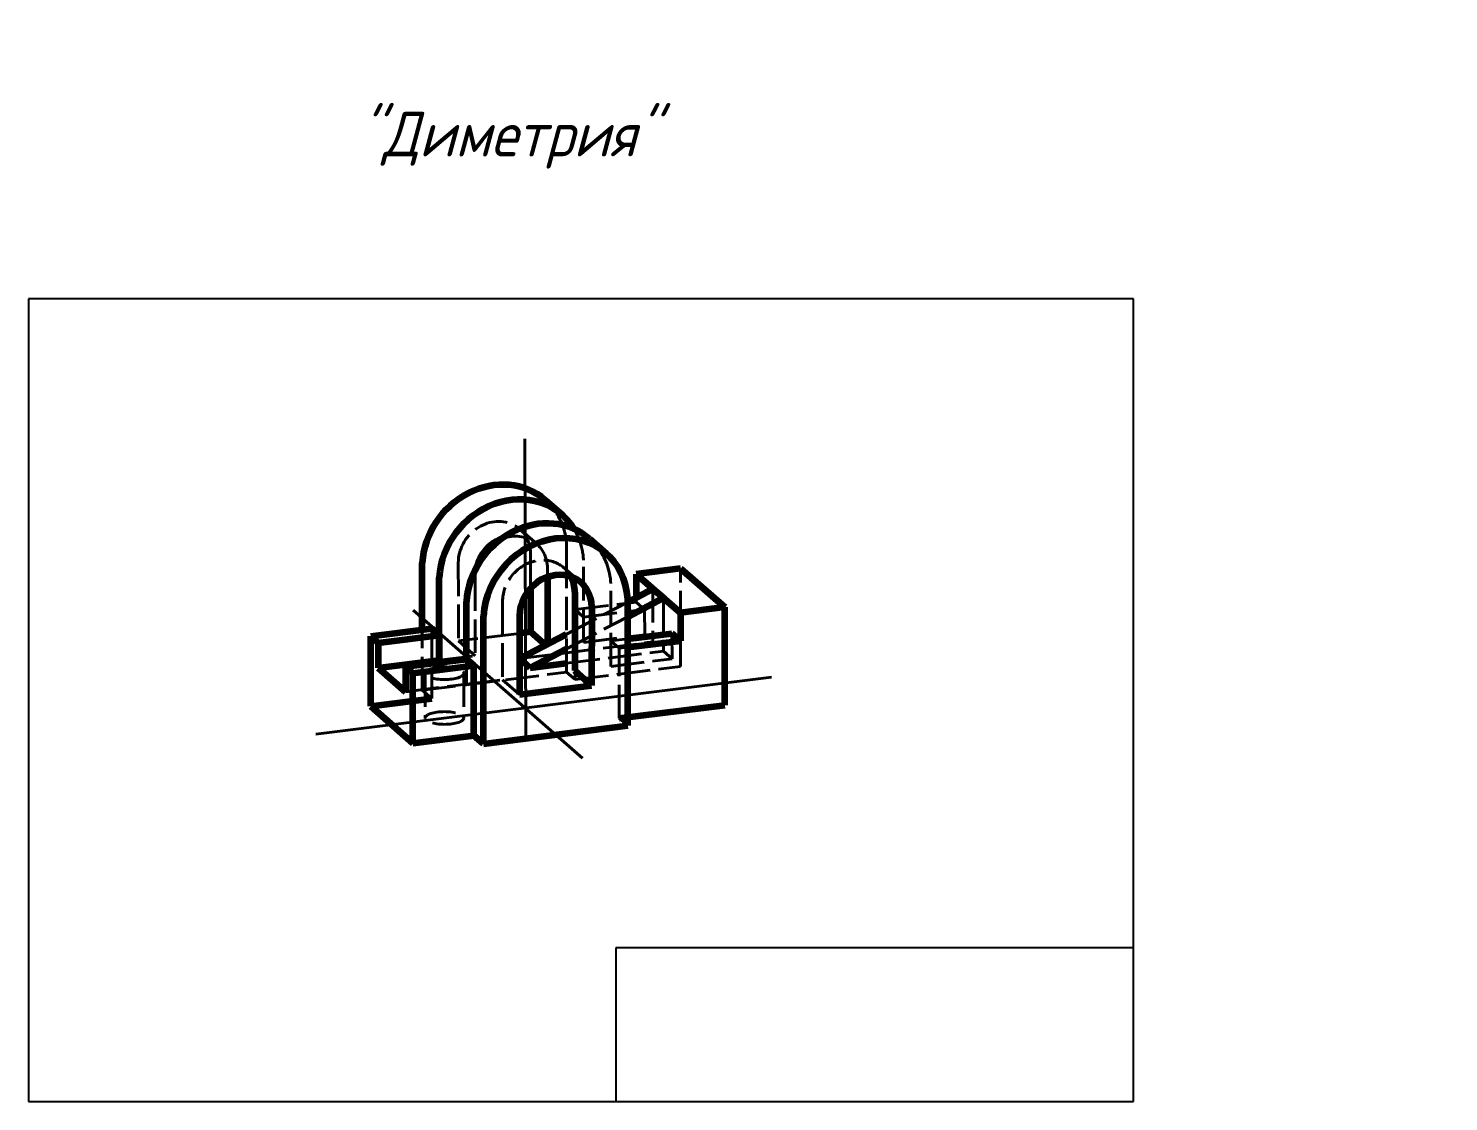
# Model space of a CAD drawing. Header units: millimetres. Extents: x 39 to 2522, y -272 to 427.
# Drawn here: x 1115 to 1622, y 44 to 427 of the extents above; entities that cross this region are included whole.
import ezdxf

# ---------------------------------------------------------------- set-up
doc = ezdxf.new("R2010")
doc.units = ezdxf.units.MM
doc.header["$MEASUREMENT"] = 0
doc.linetypes.add('ACAD_ISO02W100', pattern=[15, 12, -3])
for name, color, linetype, lineweight in [('аннотации', 1, 'Continuous', 40), ('основной', 7, 'Continuous', 90), ('штриховой', 3, 'ACAD_ISO02W100', 40)]:
    doc.layers.add(name, color=color, linetype=linetype, lineweight=lineweight)
doc.styles.add('GOST', font='isocpeur.ttf', dxfattribs={"width": 0.9, "oblique": 15})

msp = doc.modelspace()

# ---------------------------------------------------------------- linework, layer by layer
at = {"layer": 'Defpoints'}
for p, q in [((1114.83, 330.76), (1114.83, 43.76)), ((1509.83, 330.76), (1114.83, 330.76)), ((1509.83, 43.76), (1509.83, 330.76)), ((1509.83, 98.76), (1324.83, 98.76)), ((1324.83, 98.76), (1324.83, 43.76)), ((1114.83, 43.76), (1509.83, 43.76))]:
    msp.add_line(p, q, dxfattribs=at)
at = {"layer": 'аннотации'}
for p, q in [((1292.6, 173.63), (1292.31, 280.75)), ((1312.86, 166.53), (1252.31, 219.51)), ((1335.05, 219.74), (1335.05, 219.74)), ((1316.23, 214.38), (1316.23, 214.38)), ((1217.58, 175.17), (1380.39, 195.52))]:
    msp.add_line(p, q, dxfattribs=at)
at = {"layer": 'основной'}
for p, q in [((1299.55, 258.8), (1305.57, 253.53)), ((1315.35, 244.97), (1321.37, 239.7)), ((1255.6, 212.44), (1255.6, 236.4)), ((1347.92, 234.36), (1332.04, 232.38)), ((1347.92, 234.36), (1363.72, 220.53)), ((1261.62, 201.56), (1261.62, 231.13)), ((1300.34, 231.32), (1300.32, 207.34)), ((1332.04, 232.38), (1332.04, 223.95)), ((1332.04, 232.38), (1347.85, 218.55)), ((1294.31, 227.32), (1294.3, 211.67)), ((1310.13, 225.84), (1310.11, 197.84)), ((1329.03, 222.37), (1338.06, 227.11)), ((1329.03, 217.11), (1341.82, 223.82)), ((1329.03, 178.18), (1329.03, 223.52)), ((1341.82, 223.82), (1338.06, 227.11)), ((1271.41, 202), (1271.41, 222.57)), ((1316.15, 220.57), (1316.13, 192.57)), ((1363.72, 220.53), (1347.85, 218.55)), ((1347.85, 218.55), (1347.85, 208.55)), ((1363.72, 185.53), (1363.72, 220.53)), ((1277.43, 171.73), (1277.43, 217.3)), ((1290.31, 217.34), (1290.33, 189.35)), ((1237.16, 210.14), (1258.99, 212.87)), ((1237.16, 185.14), (1237.16, 210.14)), ((1239.79, 207.83), (1237.16, 210.14)), ((1239.79, 207.83), (1261.62, 210.56)), ((1258.99, 212.87), (1261.62, 210.56)), ((1261.62, 210.56), (1261.62, 201.56)), ((1294.3, 211.67), (1290.31, 211.17)), ((1290.43, 202.15), (1307.2, 210.94)), ((1294.3, 211.67), (1299.65, 206.98)), ((1329.03, 209.2), (1344.84, 211.18)), ((1329.03, 206.19), (1347.85, 208.55)), ((1347.85, 208.55), (1344.84, 211.18)), ((1239.79, 207.83), (1239.79, 198.83)), ((1294.2, 198.86), (1307.2, 205.68)), ((1239.79, 198.83), (1261.62, 201.56)), ((1239.79, 198.83), (1249.58, 190.27)), ((1249.58, 199.27), (1271.41, 202)), ((1252.21, 196.97), (1249.58, 199.27)), ((1249.58, 199.27), (1249.58, 190.27)), ((1252.21, 196.97), (1274.04, 199.7)), ((1274.04, 199.7), (1271.41, 202)), ((1274.04, 174.7), (1274.04, 199.7)), ((1294.2, 198.86), (1290.43, 202.15)), ((1294.2, 198.86), (1307.2, 200.49)), ((1252.21, 171.97), (1252.21, 196.97)), ((1316.13, 192.57), (1310.11, 197.84)), ((1237.16, 185.14), (1258.99, 187.87)), ((1290.33, 189.35), (1316.13, 192.57)), ((1237.16, 185.14), (1252.21, 171.97)), ((1326.02, 180.82), (1363.72, 185.53)), ((1277.43, 171.73), (1329.03, 178.18)), ((1252.21, 171.97), (1274.04, 174.7)), ((1277.43, 171.73), (1274.04, 174.7))]:
    msp.add_line(p, q, dxfattribs=at)
for centre, major_axis, start_param, end_param in [((1281.4, 238.06), (-18.15, -20.74), 9.424778, 11.718631), ((1287.42, 232.79), (-18.15, -20.74), 9.155581, 11.718631), ((1297.21, 224.23), (-18.15, -20.74), 9.424778, 11.718631), ((1287.42, 232.79), (-9.07, -10.37), 4.213438, 5.21134), ((1303.23, 218.96), (-18.15, -20.74), 8.688335, 11.718631), ((1303.23, 218.96), (-9.07, -10.37), 2.354038, 5.495631), ((1297.21, 224.23), (-9.07, -10.37), 2.354038, 2.808114)]:
    msp.add_ellipse(centre, major_axis=major_axis, ratio=0.886792, start_param=start_param, end_param=end_param, dxfattribs=at)
at = {"layer": 'штриховой'}
for p, q in [((1290.48, 248.43), (1296.5, 243.16)), ((1294.32, 239.67), (1294.31, 227.32)), ((1307.2, 231.84), (1307.2, 242.61)), ((1268.48, 236.44), (1268.5, 208.44)), ((1300.34, 234.4), (1300.34, 231.32)), ((1312.3, 229.33), (1306.28, 234.6)), ((1313.22, 207.92), (1313.22, 237.34)), ((1347.92, 199.36), (1347.92, 234.36)), ((1274.5, 231.17), (1274.52, 203.18)), ((1307.2, 197.28), (1307.2, 231.84)), ((1323, 199.36), (1323, 229.02)), ((1332.04, 223.95), (1332.04, 222.38)), ((1338.06, 227.11), (1338.06, 208.11)), ((1341.82, 223.82), (1341.82, 204.82)), ((1284.33, 222.62), (1284.31, 194.61)), ((1307.2, 210.94), (1329.03, 222.37)), ((1310.21, 219.65), (1332.04, 222.38)), ((1310.21, 194.65), (1310.21, 219.65)), ((1310.21, 219.65), (1313.22, 217.01)), ((1313.22, 217.01), (1335.05, 219.74)), ((1335.05, 219.74), (1332.04, 222.38)), ((1335.05, 219.74), (1335.09, 210.65)), ((1307.2, 205.68), (1329.03, 217.11)), ((1255.6, 190.83), (1255.6, 212.44)), ((1258.99, 212.87), (1258.99, 187.87)), ((1290.31, 211.17), (1268.5, 208.44)), ((1268.5, 208.44), (1271.41, 205.9)), ((1290.43, 202.15), (1338.06, 208.11)), ((1313.26, 207.92), (1335.09, 210.65)), ((1323, 208.45), (1329.03, 209.2)), ((1323, 208.45), (1326.02, 205.82)), ((1344.84, 211.18), (1344.87, 202.09)), ((1261.62, 201.56), (1274.52, 203.18)), ((1271.41, 205.9), (1274.52, 203.18)), ((1274.52, 203.18), (1274.52, 203.18)), ((1299.65, 206.98), (1300.32, 206.4)), ((1300.32, 207.34), (1300.32, 206.4)), ((1307.2, 200.49), (1341.82, 204.82)), ((1326.02, 205.82), (1329.03, 206.19)), ((1326.02, 180.82), (1326.02, 205.82)), ((1341.82, 204.82), (1344.87, 202.09)), ((1271.41, 202), (1271.41, 193)), ((1310.21, 194.65), (1347.92, 199.36)), ((1323.04, 199.36), (1344.87, 202.09)), ((1249.58, 190.27), (1271.41, 193)), ((1255.6, 190.83), (1307.2, 197.28)), ((1256.65, 196.91), (1256.65, 180.91)), ((1270.43, 196.91), (1270.43, 180.91)), ((1271.41, 193), (1284.31, 194.61)), ((1290.33, 189.35), (1284.31, 194.61)), ((1307.2, 197.28), (1310.21, 194.65)), ((1255.6, 190.83), (1258.99, 187.87)), ((1329.03, 178.18), (1326.02, 180.82))]:
    msp.add_line(p, q, dxfattribs=at)
for centre, major_axis, start_param, end_param in [((1281.4, 238.06), (-18.15, -20.74), 9.260372, 9.424778), ((1281.4, 238.06), (-18.15, -20.74), 8.688335, 9.260372), ((1281.4, 238.06), (-9.07, -10.37), 2.354038, 5.495631), ((1287.42, 232.79), (-9.07, -10.37), 2.354038, 4.213438), ((1287.42, 232.79), (-18.15, -20.74), 8.980702, 9.155581), ((1287.42, 232.79), (-18.15, -20.74), 8.688335, 8.980702), ((1297.21, 224.23), (-18.15, -20.74), 9.260372, 9.424778), ((1297.21, 224.23), (-9.07, -10.37), 2.808114, 5.495631), ((1297.21, 224.23), (-18.15, -20.74), 8.697376, 9.260372), ((1287.42, 232.79), (-9.07, -10.37), 5.21134, 5.495631)]:
    msp.add_ellipse(centre, major_axis=major_axis, ratio=0.886792, start_param=start_param, end_param=end_param, dxfattribs=at)
for centre in [(1263.54, 196.91), (1263.54, 180.91)]:
    msp.add_ellipse(centre, major_axis=(6.89, 0), ratio=0.330189, dxfattribs=at)

# ---------------------------------------------------------------- texts
at = {"layer": 'Defpoints', "insert": (1137.18, 424.35), "char_height": 16, "width": 1384.9779, "attachment_point": 1, "style": 'GOST'}
msp.add_mtext('\\pxqc,t42;Задание №2 "Проекционное черчение"\\P\\pq*,t6,36,65;^I"Диметрия"^I"Изометрия"^I"Виды. Разрезы. Сечение"', dxfattribs=at)

doc.saveas('drawing.dxf')
